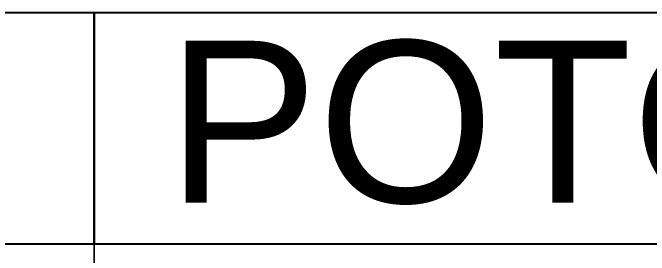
# Model space of a CAD drawing. Header units: inches. Extents: x 249 to 1192, y -18 to 440.
# Drawn here: x 664.69 to 700.09, y 279.85 to 293.34 of the extents above; entities that cross this region are included whole.
import ezdxf
from ezdxf.enums import TextEntityAlignment as Align

# ---------------------------------------------------------------- set-up
doc = ezdxf.new("R2010")
doc.units = ezdxf.units.IN
doc.header["$MEASUREMENT"] = 0
doc.layers.add('KOP', color=7, linetype='Continuous', lineweight=20)
doc.styles.get("Standard").update_dxf_attribs({"font": 'arial.ttf'})

# ---------------------------------------------------------------- blocks, each defined once
blk = doc.blocks.new('KOP-ARS')
at = {"layer": 'KOP'}
blk.add_lwpolyline([(0, 0), (84, 0), (84, 55), (0, 55)], close=True, dxfattribs=at)
for tag, height, p in [('SUKMA', 0.2, (78, 9.9)), ('1:100', 0.25, (81.3, 5.5)), ('1:100', 0.25, (81.3, 4.9)), ('1:100', 0.25, (81.3, 4.3)), ('AR-01', 0.35, (78.15, 2.7)), ('10', 0.35, (81.3, 2.7)), ('2012', 0.35, (81.3, 1.7))]:
    blk.add_attdef(tag, text='', height=height, dxfattribs=at).set_placement(p, align=Align.MIDDLE)
for p in [(73.7, 5.325), (73.7, 4.725), (73.7, 4.125)]:
    blk.add_attdef('-', p, '', height=0.35, dxfattribs=at)

msp = doc.modelspace()

# ---------------------------------------------------------------- linework, layer by layer
for points in [[(585.2179, 280.4885), (669.2179, 280.4885), (669.2179, 293.3359), (585.2179, 293.3359)], [(669.2179, 280.4885), (753.2179, 280.4885), (753.2179, 293.3359), (669.2179, 293.3359)]]:
    msp.add_lwpolyline(points, close=True)

# ---------------------------------------------------------------- block references
at = {"layer": 'KOP'}
for p in [(585.2179, 225.4885), (669.2179, 225.4885)]:
    msp.add_blockref('KOP-ARS', p, dxfattribs=at)

# ---------------------------------------------------------------- texts
at = {"layer": 'DEFPOINTS', "insert": (708.2716, 291.7799), "char_height": 9.006281, "attachment_point": 1}
msp.add_mtext('\\pi-34.999;POTONGAN', dxfattribs=at)

doc.saveas('drawing.dxf')
